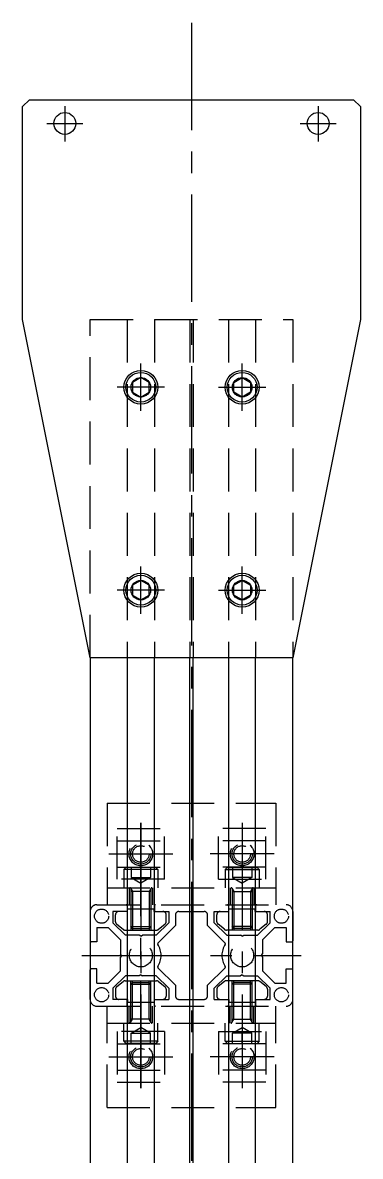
# Model space of a CAD drawing. Extents: x -204 to 907, y -89 to 1135.
# Drawn here: x 807.2 to 907.2, y 522.6 to 857.8 of the extents above; entities that cross this region are included whole.
import ezdxf

# ---------------------------------------------------------------- set-up
doc = ezdxf.new("R2010")
doc.units = 0
doc.linetypes.add('CENTER', pattern=[50.8, 31.75, -6.35, 6.35, -6.35])
doc.linetypes.add('DASHED', pattern=[19.05, 12.7, -6.35])
doc.layers.get('0').update_dxf_attribs({"linetype": 'CONTINUOUS'})
doc.layers.add('CENTER', color=1, linetype='CENTER')

msp = doc.modelspace()

# ---------------------------------------------------------------- linework, layer by layer
at = {"color": 7, "linetype": 'CONTINUOUS'}
for p, q in [((807.22, 833), (809.22, 835)), ((809.22, 835), (905.22, 835)), ((905.22, 835), (907.22, 833)), ((807.22, 770), (807.22, 833)), ((907.22, 833), (907.22, 770)), ((827.22, 670), (807.22, 770)), ((907.22, 770), (887.22, 670)), ((842.22, 752.89), (839.72, 751.44)), ((839.72, 751.44), (839.72, 748.56)), ((844.72, 751.44), (842.22, 752.89)), ((844.72, 748.56), (844.72, 751.44)), ((869.72, 751.44), (872.22, 752.89)), ((869.72, 748.56), (869.72, 751.44)), ((872.22, 752.89), (874.72, 751.44)), ((874.72, 751.44), (874.72, 748.56)), ((839.72, 748.56), (842.22, 747.11)), ((842.22, 747.11), (844.72, 748.56)), ((872.22, 747.11), (869.72, 748.56)), ((874.72, 748.56), (872.22, 747.11)), ((842.22, 692.89), (839.72, 691.44)), ((839.72, 691.44), (839.72, 688.56)), ((844.72, 691.44), (842.22, 692.89)), ((844.72, 688.56), (844.72, 691.44)), ((869.72, 691.44), (872.22, 692.89)), ((869.72, 688.56), (869.72, 691.44)), ((872.22, 692.89), (874.72, 691.44)), ((874.72, 691.44), (874.72, 688.56)), ((839.72, 688.56), (842.22, 687.11)), ((842.22, 687.11), (844.72, 688.56)), ((872.22, 687.11), (869.72, 688.56)), ((874.72, 688.56), (872.22, 687.11)), ((887.22, 670), (827.22, 670)), ((827.22, 670), (827.22, 70)), ((838.22, 670), (838.22, 82)), ((846.22, 82), (846.22, 670)), ((856.7, 82), (856.7, 670)), ((857.74, 82), (857.74, 670)), ((868.22, 670), (868.22, 82)), ((876.22, 82), (876.22, 670)), ((887.22, 70), (887.22, 670))]:
    msp.add_line(p, q, dxfattribs=at)
at = {"color": 3, "linetype": 'DASHED'}
for p, q in [((827.22, 670), (827.22, 770)), ((827.22, 770), (887.22, 770)), ((838.22, 770), (838.22, 670)), ((846.22, 770), (846.22, 670)), ((856.7, 770), (856.7, 670)), ((857.74, 770), (857.74, 670)), ((868.22, 770), (868.22, 670)), ((876.22, 770), (876.22, 670)), ((887.22, 770), (887.22, 670)), ((832.22, 627), (882.22, 627)), ((832.22, 627), (832.22, 597)), ((882.22, 627), (882.22, 597)), ((835.22, 604.5), (835.22, 619.5)), ((835.22, 619.5), (849.22, 619.5)), ((849.22, 604.5), (849.22, 619.5)), ((865.22, 604.5), (865.22, 619.5)), ((879.22, 619.5), (865.22, 619.5)), ((879.22, 604.5), (879.22, 619.5)), ((835.22, 615.9), (849.22, 615.9)), ((879.22, 615.9), (865.22, 615.9)), ((835.22, 608.1), (849.22, 608.1)), ((837.22, 607.4), (837.82, 608)), ((847.22, 607.4), (837.22, 607.4)), ((837.22, 607.4), (837.22, 602)), ((846.62, 608), (837.82, 608)), ((839.34, 608), (839.34, 605)), ((842.22, 608), (842.22, 605)), ((845.11, 608), (845.11, 605)), ((847.22, 607.4), (846.62, 608)), ((847.22, 607.4), (847.22, 602)), ((879.22, 608.1), (865.22, 608.1)), ((867.22, 607.4), (867.82, 608)), ((867.22, 607.4), (877.22, 607.4)), ((867.22, 607.4), (867.22, 602)), ((867.82, 608), (876.62, 608)), ((869.34, 608), (869.34, 605)), ((872.22, 608), (872.22, 605)), ((875.11, 608), (875.11, 605)), ((877.22, 607.4), (876.62, 608)), ((877.22, 607.4), (877.22, 602)), ((849.22, 604.5), (835.22, 604.5)), ((839.34, 605), (842.22, 603.33)), ((839.34, 605), (845.11, 605)), ((845.11, 605), (842.22, 603.33)), ((865.22, 604.5), (879.22, 604.5)), ((869.34, 605), (872.22, 603.33)), ((875.11, 605), (869.34, 605)), ((875.11, 605), (872.22, 603.33)), ((832.22, 602), (882.22, 602)), ((838.72, 602), (838.72, 597)), ((839.19, 601.88), (839.76, 600.88)), ((839.22, 601.75), (839.22, 589.5)), ((845.22, 600.88), (839.22, 600.88)), ((839.76, 600.88), (839.76, 589.5)), ((845.26, 601.88), (844.68, 600.88)), ((844.68, 600.88), (844.68, 589.5)), ((845.22, 601.75), (845.22, 589.5)), ((845.72, 602), (845.72, 597)), ((868.72, 602), (868.72, 597)), ((869.19, 601.88), (869.76, 600.88)), ((869.22, 601.75), (869.22, 589.5)), ((869.22, 600.88), (875.22, 600.88)), ((869.76, 600.88), (869.76, 589.5)), ((875.26, 601.88), (874.68, 600.88)), ((874.68, 600.88), (874.68, 589.5)), ((875.22, 601.75), (875.22, 589.5)), ((875.72, 602), (875.72, 597)), ((829.22, 597), (885.22, 597)), ((838.22, 596.7), (838.22, 595)), ((846.22, 596.7), (846.22, 595)), ((868.22, 596.7), (868.22, 595)), ((876.22, 596.7), (876.22, 595)), ((827.22, 595), (827.22, 586.3)), ((838.32, 595), (833.97, 595)), ((833.97, 595), (833.97, 591.66)), ((834.72, 591.98), (834.72, 594)), ((838.32, 595.8), (846.12, 595.8)), ((838.32, 595), (838.32, 595.8)), ((838.32, 595), (838.32, 595.8)), ((838.32, 595.8), (846.12, 595.8)), ((846.12, 595), (846.12, 595.8)), ((846.12, 595), (846.12, 595.8)), ((846.12, 595), (850.47, 595)), ((849.72, 591.98), (849.72, 594)), ((850.47, 595), (850.47, 591.66)), ((852.47, 594), (852.47, 590.84)), ((853.47, 595), (860.97, 595)), ((861.97, 590.84), (861.97, 594)), ((863.97, 595), (868.32, 595)), ((863.97, 591.66), (863.97, 595)), ((864.72, 591.98), (864.72, 594)), ((868.32, 595), (868.32, 595.8)), ((868.32, 595.8), (876.12, 595.8)), ((876.12, 595), (876.12, 595.8)), ((876.12, 595), (880.47, 595)), ((879.72, 591.98), (879.72, 594)), ((880.47, 591.66), (880.47, 595)), ((887.22, 595), (887.22, 586.3)), ((829.22, 590.25), (829.22, 586)), ((829.22, 590.25), (832.56, 590.25)), ((832.56, 590.25), (836.22, 586.59)), ((833.97, 591.66), (837.64, 588)), ((835.1, 591.2), (836.95, 589.72)), ((839.22, 590.54), (845.22, 590.54)), ((839.76, 590), (839.22, 590.54)), ((839.76, 590), (844.68, 590)), ((844.68, 590), (845.22, 590.54)), ((846.81, 588), (850.47, 591.66)), ((852.47, 590.84), (847.29, 585.65)), ((847.5, 589.72), (849.35, 591.2)), ((867.16, 585.65), (861.97, 590.84)), ((867.64, 588), (863.97, 591.66)), ((866.95, 589.72), (865.1, 591.2)), ((875.22, 590.54), (869.22, 590.54)), ((869.76, 590), (869.22, 590.54)), ((874.68, 590), (869.76, 590)), ((874.68, 590), (875.22, 590.54)), ((876.81, 588), (880.47, 591.66)), ((879.35, 591.2), (877.5, 589.72)), ((878.22, 586.59), (881.89, 590.25)), ((881.89, 590.25), (885.22, 590.25)), ((885.22, 590.25), (885.22, 586)), ((837.57, 589.5), (846.87, 589.5)), ((841.7, 588), (837.64, 588)), ((842.22, 587.7), (841.7, 588)), ((842.22, 587.7), (842.74, 588)), ((846.81, 588), (842.74, 588)), ((876.87, 589.5), (867.57, 589.5)), ((867.64, 588), (871.7, 588)), ((872.22, 587.7), (871.7, 588)), ((872.22, 587.7), (872.74, 588)), ((872.74, 588), (876.81, 588)), ((829.22, 586), (827.52, 586)), ((836.22, 586.59), (836.22, 582.52)), ((878.22, 586.59), (878.22, 582.52)), ((885.22, 586), (886.92, 586)), ((836.52, 582), (836.22, 582.52)), ((836.52, 582), (836.22, 581.48)), ((836.22, 577.41), (836.22, 581.48)), ((877.92, 582), (878.22, 582.52)), ((877.92, 582), (878.22, 581.48)), ((878.22, 581.48), (878.22, 577.41)), ((827.22, 569), (827.22, 577.7)), ((829.22, 578), (827.52, 578)), ((829.22, 573.75), (829.22, 578)), ((836.22, 577.41), (832.56, 573.75)), ((847.29, 578.35), (852.47, 573.16)), ((867.16, 578.35), (861.97, 573.16)), ((878.22, 577.41), (881.89, 573.75)), ((885.22, 573.75), (885.22, 578)), ((885.22, 578), (886.92, 578)), ((887.22, 569), (887.22, 577.7)), ((829.22, 573.75), (832.56, 573.75)), ((837.64, 576), (833.97, 572.34)), ((835.1, 572.8), (836.95, 574.28)), ((837.57, 574.5), (846.87, 574.5)), ((841.7, 576), (837.64, 576)), ((839.22, 562.25), (839.22, 574.5)), ((839.76, 574), (839.22, 573.46)), ((839.22, 573.46), (845.22, 573.46)), ((839.76, 563.12), (839.76, 574.5)), ((839.76, 574), (844.68, 574)), ((842.22, 576.3), (841.7, 576)), ((842.22, 576.3), (842.74, 576)), ((846.81, 576), (842.74, 576)), ((844.68, 563.12), (844.68, 574.5)), ((844.68, 574), (845.22, 573.46)), ((845.22, 562.25), (845.22, 574.5)), ((846.81, 576), (850.47, 572.34)), ((847.5, 574.28), (849.35, 572.8)), ((867.64, 576), (863.97, 572.34)), ((866.95, 574.28), (865.1, 572.8)), ((876.87, 574.5), (867.57, 574.5)), ((867.64, 576), (871.7, 576)), ((869.22, 562.25), (869.22, 574.5)), ((869.76, 574), (869.22, 573.46)), ((875.22, 573.46), (869.22, 573.46)), ((869.76, 563.12), (869.76, 574.5)), ((874.68, 574), (869.76, 574)), ((872.22, 576.3), (871.7, 576)), ((872.22, 576.3), (872.74, 576)), ((872.74, 576), (876.81, 576)), ((874.68, 563.12), (874.68, 574.5)), ((874.68, 574), (875.22, 573.46)), ((875.22, 562.25), (875.22, 574.5)), ((876.81, 576), (880.47, 572.34)), ((879.35, 572.8), (877.5, 574.28)), ((881.89, 573.75), (885.22, 573.75)), ((833.97, 572.34), (833.97, 569)), ((834.72, 572.02), (834.72, 570)), ((849.72, 572.02), (849.72, 570)), ((850.47, 572.34), (850.47, 569)), ((852.47, 573.16), (852.47, 570)), ((861.97, 570), (861.97, 573.16)), ((863.97, 569), (863.97, 572.34)), ((864.72, 572.02), (864.72, 570)), ((879.72, 572.02), (879.72, 570)), ((880.47, 569), (880.47, 572.34)), ((829.22, 567), (885.22, 567)), ((832.22, 537), (832.22, 567)), ((838.32, 569), (833.97, 569)), ((838.22, 567.3), (838.22, 569)), ((838.32, 569), (838.32, 568.2)), ((838.32, 569), (838.32, 568.2)), ((838.32, 569), (838.32, 568.2)), ((838.32, 568.2), (846.12, 568.2)), ((838.32, 568.2), (846.12, 568.2)), ((838.32, 568.2), (846.12, 568.2)), ((838.72, 562), (838.72, 567)), ((845.72, 562), (845.72, 567)), ((846.12, 569), (850.47, 569)), ((846.12, 569), (846.12, 568.2)), ((846.12, 569), (846.12, 568.2)), ((846.12, 569), (846.12, 568.2)), ((846.22, 567.3), (846.22, 569)), ((853.47, 569), (860.97, 569)), ((863.97, 569), (868.32, 569)), ((868.22, 569), (868.22, 567.3)), ((868.32, 569), (868.32, 568.2)), ((868.32, 568.2), (876.12, 568.2)), ((868.72, 562), (868.72, 567)), ((875.72, 562), (875.72, 567)), ((876.12, 569), (880.47, 569)), ((876.12, 569), (876.12, 568.2)), ((876.22, 569), (876.22, 567.3)), ((882.22, 537), (882.22, 567)), ((832.22, 562), (882.22, 562)), ((837.22, 556.6), (837.22, 562)), ((839.19, 562.12), (839.76, 563.12)), ((845.22, 563.12), (839.22, 563.12)), ((839.34, 559), (842.22, 560.67)), ((845.11, 559), (842.22, 560.67)), ((845.26, 562.12), (844.68, 563.12)), ((847.22, 556.6), (847.22, 562)), ((867.22, 556.6), (867.22, 562)), ((869.19, 562.12), (869.76, 563.12)), ((869.22, 563.12), (875.22, 563.12)), ((869.34, 559), (872.22, 560.67)), ((875.11, 559), (872.22, 560.67)), ((875.26, 562.12), (874.68, 563.12)), ((877.22, 556.6), (877.22, 562)), ((835.22, 559.5), (835.22, 544.5)), ((849.22, 559.5), (835.22, 559.5)), ((847.22, 556.6), (837.22, 556.6)), ((837.22, 556.6), (837.82, 556)), ((839.34, 556), (839.34, 559)), ((839.34, 559), (845.11, 559)), ((842.22, 556), (842.22, 559)), ((845.11, 556), (845.11, 559)), ((847.22, 556.6), (846.62, 556)), ((849.22, 559.5), (849.22, 544.5)), ((865.22, 559.5), (865.22, 544.5)), ((865.22, 559.5), (879.22, 559.5)), ((867.22, 556.6), (877.22, 556.6)), ((867.22, 556.6), (867.82, 556)), ((869.34, 556), (869.34, 559)), ((875.11, 559), (869.34, 559)), ((872.22, 556), (872.22, 559)), ((875.11, 556), (875.11, 559)), ((877.22, 556.6), (876.62, 556)), ((879.22, 559.5), (879.22, 544.5)), ((835.22, 555.9), (849.22, 555.9)), ((846.62, 556), (837.82, 556)), ((879.22, 555.9), (865.22, 555.9)), ((867.82, 556), (876.62, 556)), ((835.22, 548.1), (849.22, 548.1)), ((879.22, 548.1), (865.22, 548.1)), ((835.22, 544.5), (849.22, 544.5)), ((879.22, 544.5), (865.22, 544.5)), ((832.22, 537), (882.22, 537))]:
    msp.add_line(p, q, dxfattribs=at)
at = {"color": 7, "linetype": 'CONTINUOUS'}
for centre, radius in [((819.72, 828), 3.25), ((894.72, 828), 3.25), ((842.22, 750), 5), ((842.22, 750), 4.4), ((872.22, 750), 5), ((872.22, 750), 4.4), ((842.22, 750), 2.89), ((872.22, 750), 2.89), ((842.22, 690), 5), ((842.22, 690), 4.4), ((872.22, 690), 5), ((872.22, 690), 4.4), ((842.22, 690), 2.89), ((872.22, 690), 2.89)]:
    msp.add_circle(centre, radius, dxfattribs=at)
at = {"color": 3, "linetype": 'DASHED'}
for centre, radius in [((842.22, 612), 3.5), ((842.22, 612), 3), ((842.22, 612), 2.46), ((872.22, 612), 3.5), ((872.22, 612), 3), ((872.22, 612), 2.46), ((830.6, 593.62), 2.1), ((883.85, 593.62), 2.1), ((842.22, 582), 3.4), ((872.22, 582), 3.4), ((830.6, 570.38), 2.1), ((830.6, 570.38), 2.1), ((883.85, 570.38), 2.1), ((842.22, 552), 3.5), ((842.22, 552), 3), ((842.22, 552), 2.46), ((872.22, 552), 3.5), ((872.22, 552), 3), ((872.22, 552), 2.46)]:
    msp.add_circle(centre, radius, dxfattribs=at)
for centre, radius, start, end in [((838.97, 601.75), 0.25, 0, 90), ((845.47, 601.75), 0.25, 90, 180), ((868.97, 601.75), 0.25, 0, 90), ((875.47, 601.75), 0.25, 90, 180), ((829.22, 595), 2, 89.9999, 179.9999), ((837.92, 596.7), 0.3, 0, 90), ((846.52, 596.7), 0.3, 90, 180), ((867.92, 596.7), 0.3, 0, 90), ((876.52, 596.7), 0.3, 90, 180), ((885.22, 595), 2, 0.0001, 90.0001), ((835.72, 594), 1, 90, 180), ((848.72, 594), 1, 0, 90), ((853.47, 594), 1, 90, 180), ((860.97, 594), 1, 0, 90), ((865.72, 594), 1, 90, 180), ((878.72, 594), 1, 360, 90), ((835.72, 591.98), 1, 180, 231.3402), ((848.72, 591.98), 1, 308.6598, 0), ((865.72, 591.98), 1, 180, 231.3402), ((878.72, 591.98), 1, 308.6598, 360), ((837.57, 590.5), 1, 231.3402, 270), ((846.87, 590.5), 1, 270, 308.6598), ((867.57, 590.5), 1, 231.3402, 270), ((876.87, 590.5), 1, 270, 308.6598), ((827.52, 586.3), 0.3, 180, 270), ((847.5, 585.44), 0.3, 135, 213.0915), ((842.22, 582), 6, 326.9085, 33.0915), ((872.22, 582), 6, 146.9085, 213.0915), ((866.95, 585.44), 0.3, 326.9085, 45), ((886.92, 586.3), 0.3, 270, 0), ((827.52, 577.7), 0.3, 90, 180), ((847.5, 578.56), 0.3, 146.9085, 225), ((866.95, 578.56), 0.3, 315, 33.0915), ((886.92, 577.7), 0.3, 0, 90), ((837.57, 573.5), 1, 90, 128.6598), ((846.87, 573.5), 1, 51.3402, 90), ((867.57, 573.5), 1, 90, 128.6598), ((876.87, 573.5), 1, 51.3402, 90), ((835.72, 572.02), 1, 128.6598, 180), ((835.72, 570), 1, 180, 270), ((848.72, 570), 1, 270, 0), ((848.72, 572.02), 1, 0, 51.3402), ((853.47, 570), 1, 180, 270), ((860.97, 570), 1, 270, 0), ((865.72, 572.02), 1, 128.6598, 180), ((865.72, 570), 1, 180, 270), ((878.72, 570), 1, 270, 0), ((878.72, 572.02), 1, 0, 51.3402), ((829.22, 569), 2, 180, 270), ((837.92, 567.3), 0.3, 270, 0), ((846.52, 567.3), 0.3, 180, 270), ((867.92, 567.3), 0.3, 270, 0), ((876.52, 567.3), 0.3, 180, 270), ((885.22, 569), 2, 270, 0), ((838.97, 562.25), 0.25, 270, 0), ((845.47, 562.25), 0.25, 180, 270), ((868.97, 562.25), 0.25, 270, 0), ((875.47, 562.25), 0.25, 180, 270)]:
    msp.add_arc(centre, radius, start, end, dxfattribs=at)
at = {"layer": 'CENTER', "color": 1, "linetype": 'CENTER'}
for p, q in [((857.22, 857.8), (857.22, -16.91)), ((819.72, 833.16), (819.72, 822.66)), ((894.72, 833.16), (894.72, 822.66)), ((814.38, 828), (825.07, 828)), ((889.38, 828), (900.07, 828)), ((842.22, 743), (842.22, 757)), ((872.22, 743), (872.22, 757)), ((849.22, 750), (835.22, 750)), ((865.22, 750), (879.22, 750)), ((842.22, 683), (842.22, 697)), ((872.22, 683), (872.22, 697)), ((849.22, 690), (835.22, 690)), ((865.22, 690), (879.22, 690)), ((842.22, 621.24), (842.22, 542.76)), ((842.22, 542.76), (842.22, 621.24)), ((872.22, 621.24), (872.22, 542.76)), ((832.72, 612), (851.72, 612)), ((881.72, 612), (862.72, 612)), ((824.72, 582), (889.72, 582)), ((832.72, 552), (851.72, 552)), ((881.72, 552), (862.72, 552))]:
    msp.add_line(p, q, dxfattribs=at)

doc.saveas('drawing.dxf')
